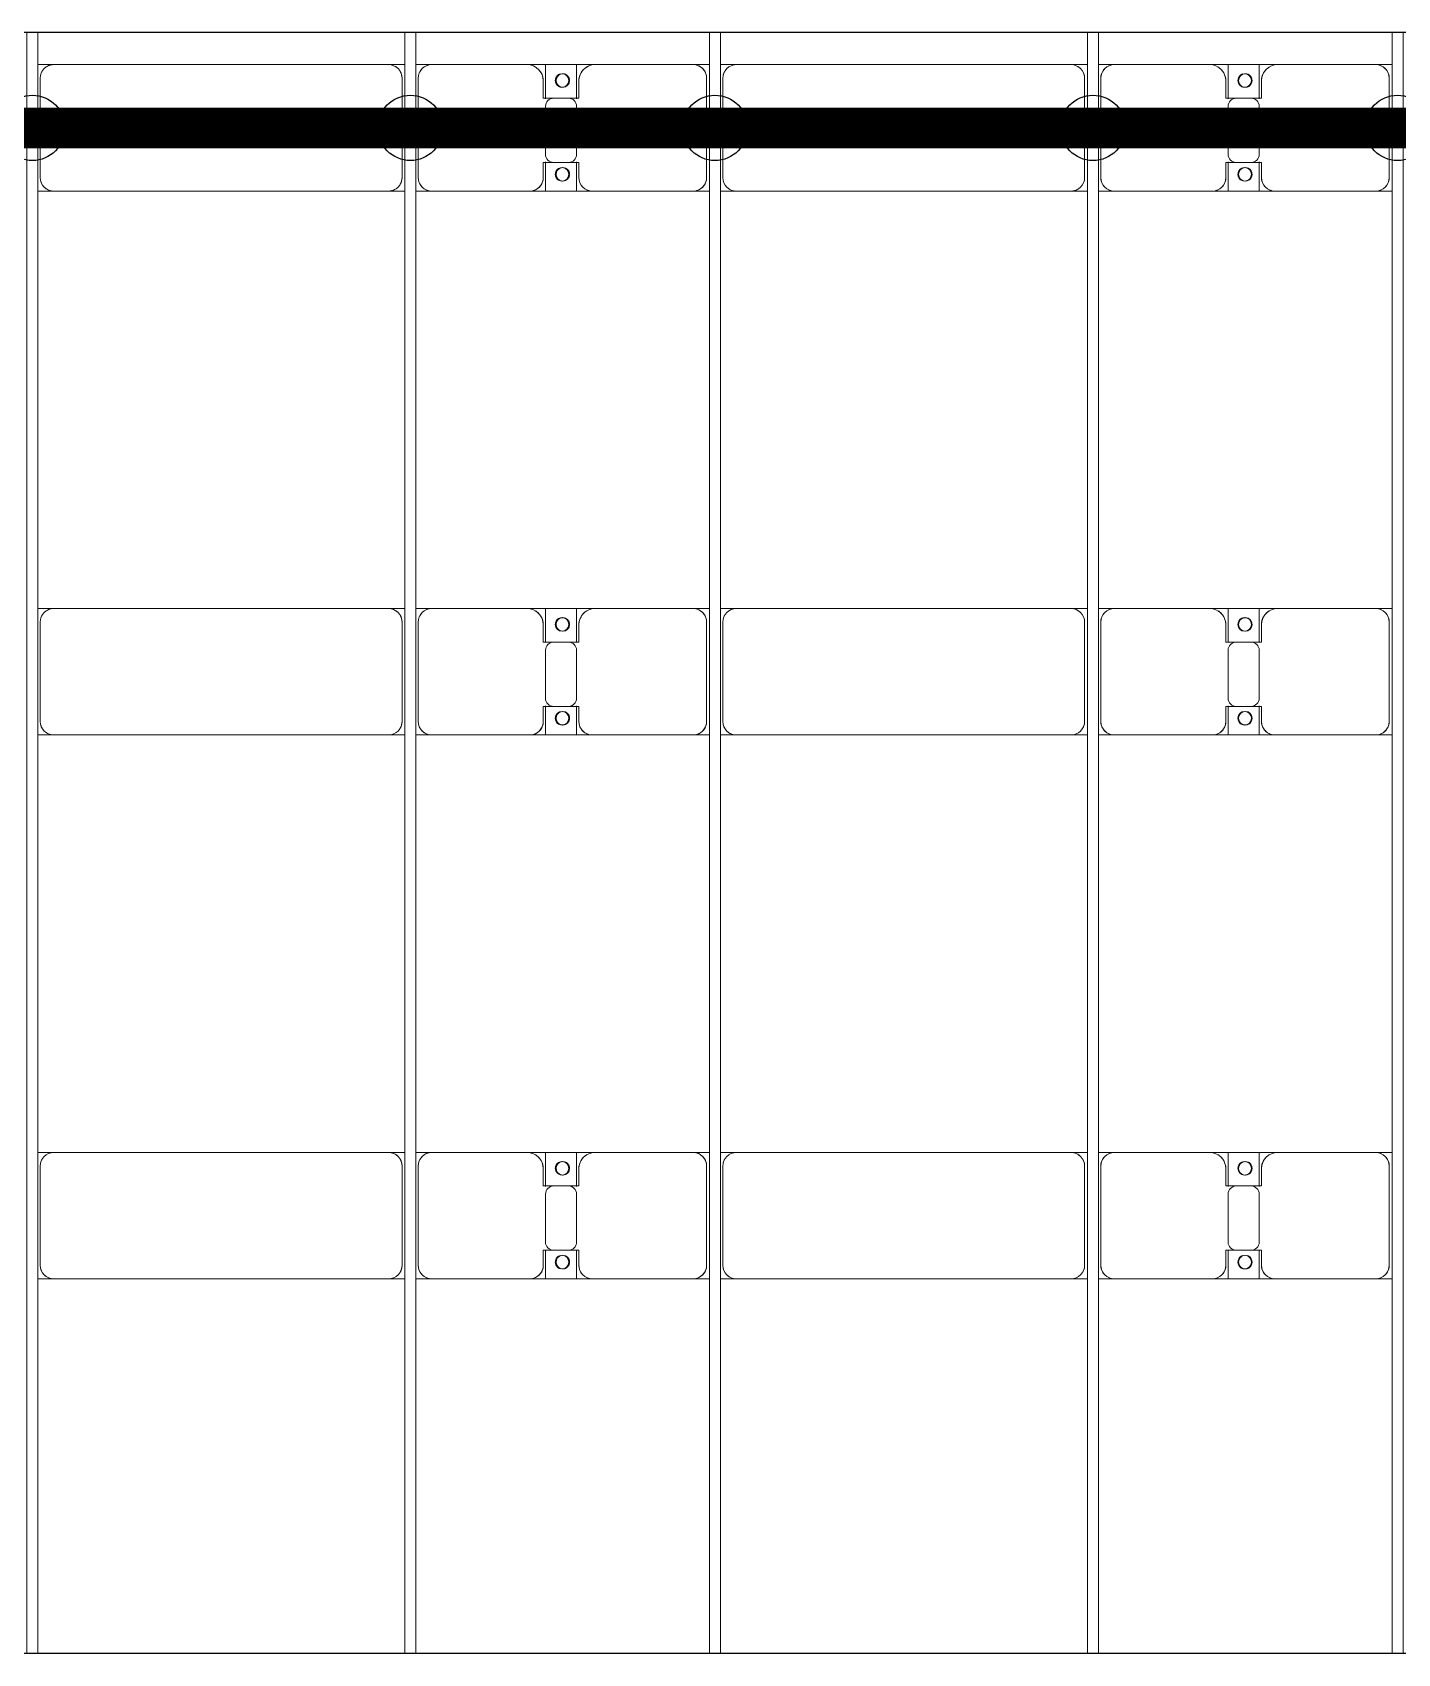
# Model space of a CAD drawing. Header units: millimetres. Extents: x -533732 to -130507, y -117886 to -23954.
# Drawn here: x -521690 to -516670, y -59746 to -53785 of the extents above; entities that cross this region are included whole.
import ezdxf

# ---------------------------------------------------------------- set-up
doc = ezdxf.new("R2010")
doc.units = ezdxf.units.MM
doc.layers.add('A-GENM', color=13, linetype='Continuous', lineweight=9)
doc.layers.add('S-BEAM', color=12, linetype='Continuous', lineweight=9)
doc.layers.add('GC-HOP 40x60 GIA CUONG', color=1, linetype='Continuous')

# ---------------------------------------------------------------- blocks, each defined once
blk = doc.blocks.new('Dầm C52 - Hộp 40x60-19816-BỐ TRÍ KHUNG KẾT CẤU BÈ PIN 06')
at = {"layer": 'S-BEAM', "color": 3, "lineweight": 25}
for p, q in [((-145891.1, 20), (145891.1, 20)), ((145891.1, -20), (-145891.1, -20))]:
    blk.add_line(p, q, dxfattribs=at)
blk = doc.blocks.new('Dai phao do pin - DẢI PHAO ĐỠ PIN-V117-BỐ TRÍ KHUNG KẾT CẤU BÈ PIN 06')
at = {"layer": 'A-GENM', "color": 7}
for p, q in [((60948.9, 223.4), (61009.7, 223.4)), ((60948.9, 223.4), (61009.7, 223.4)), ((61379.7, 223.4), (61009.7, 223.4)), ((61379.7, 223.4), (61552.2, 223.4)), ((61552.2, 223.4), (61379.7, 223.4)), ((61437.8, 223.4), (61610.3, 223.4)), ((61437.8, 116.2), (61437.8, 223.4)), ((61610.3, 223.4), (61437.8, 223.4)), ((61552.2, 223.4), (61552.2, 116.2)), ((61970.3, 223.4), (61610.3, 223.4)), ((61970.3, 223.4), (62028.9, 223.4)), ((61970.3, 223.4), (62028.9, 223.4)), ((62068.9, 223.4), (62129.7, 223.4)), ((62068.9, 223.4), (62129.7, 223.4)), ((63360.3, 223.4), (62129.7, 223.4)), ((63360.3, 223.4), (63418.9, 223.4)), ((63360.3, 223.4), (63418.9, 223.4)), ((63458.9, 223.4), (63519.7, 223.4)), ((63458.9, 223.4), (63519.7, 223.4)), ((63889.7, 223.4), (63519.7, 223.4)), ((63889.7, 223.4), (64062.2, 223.4)), ((64062.2, 223.4), (63889.7, 223.4)), ((63947.8, 223.4), (64120.3, 223.4)), ((63947.8, 116.2), (63947.8, 223.4)), ((64120.3, 223.4), (63947.8, 223.4)), ((64062.2, 223.4), (64062.2, 116.2)), ((64480.3, 223.4), (64120.3, 223.4)), ((64480.3, 223.4), (64538.9, 223.4)), ((64480.3, 223.4), (64538.9, 223.4)), ((64578.9, 223.4), (64639.7, 223.4)), ((64578.9, 223.4), (64639.7, 223.4)), ((65870.3, 223.4), (64639.7, 223.4)), ((65870.3, 223.4), (65928.9, 223.4)), ((65870.3, 223.4), (65928.9, 223.4)), ((60959.7, 173.4), (60959.7, -191.6)), ((61429.7, 118.2), (61429.7, 173.4)), ((61560.3, 173.4), (61560.3, 118.2)), ((62020.3, -191.6), (62020.3, 173.4)), ((62079.7, 173.4), (62079.7, -191.6)), ((63410.3, -191.6), (63410.3, 173.4)), ((63469.7, 173.4), (63469.7, -191.6)), ((63939.7, 118.2), (63939.7, 173.4)), ((64070.3, 173.4), (64070.3, 118.2)), ((64530.3, -191.6), (64530.3, 173.4)), ((64589.7, 173.4), (64589.7, -191.6)), ((65920.3, -191.6), (65920.3, 173.4)), ((61522.2, 118.2), (61429.7, 118.2)), ((61437.8, 88.2), (61437.8, -88.2)), ((61560.3, 118.2), (61467.8, 118.2)), ((61552.2, -88.2), (61552.2, 88.2)), ((64032.2, 118.2), (63939.7, 118.2)), ((63947.8, 88.2), (63947.8, -88.2)), ((64070.3, 118.2), (63977.8, 118.2)), ((64062.2, -88.2), (64062.2, 88.2)), ((61429.7, -181.6), (61429.7, -118.2)), ((61429.7, -118.2), (61522.2, -118.2)), ((61437.8, -241.6), (61437.8, -116.2)), ((61467.8, -118.2), (61560.3, -118.2)), ((61552.2, -116.2), (61552.2, -241.6)), ((61560.3, -118.2), (61560.3, -181.6)), ((63939.7, -181.6), (63939.7, -118.2)), ((63939.7, -118.2), (64032.2, -118.2)), ((63947.8, -241.6), (63947.8, -116.2)), ((63977.8, -118.2), (64070.3, -118.2)), ((64062.2, -116.2), (64062.2, -241.6)), ((64070.3, -118.2), (64070.3, -181.6)), ((61009.7, -241.6), (60948.9, -241.6)), ((61009.7, -241.6), (60948.9, -241.6)), ((61009.7, -241.6), (61369.7, -241.6)), ((61552.2, -241.6), (61369.7, -241.6)), ((61369.7, -241.6), (61552.2, -241.6)), ((61620.3, -241.6), (61437.8, -241.6)), ((61437.8, -241.6), (61620.3, -241.6)), ((61620.3, -241.6), (61970.3, -241.6)), ((62028.9, -241.6), (61970.3, -241.6)), ((62028.9, -241.6), (61970.3, -241.6)), ((62129.7, -241.6), (62068.9, -241.6)), ((62129.7, -241.6), (62068.9, -241.6)), ((62129.7, -241.6), (63360.3, -241.6)), ((63418.9, -241.6), (63360.3, -241.6)), ((63418.9, -241.6), (63360.3, -241.6)), ((63519.7, -241.6), (63458.9, -241.6)), ((63519.7, -241.6), (63458.9, -241.6)), ((63519.7, -241.6), (63879.7, -241.6)), ((64062.2, -241.6), (63879.7, -241.6)), ((63879.7, -241.6), (64062.2, -241.6)), ((64130.3, -241.6), (63947.8, -241.6)), ((63947.8, -241.6), (64130.3, -241.6)), ((64130.3, -241.6), (64480.3, -241.6)), ((64538.9, -241.6), (64480.3, -241.6)), ((64538.9, -241.6), (64480.3, -241.6)), ((64639.7, -241.6), (64578.9, -241.6)), ((64639.7, -241.6), (64578.9, -241.6)), ((64639.7, -241.6), (65870.3, -241.6)), ((65928.9, -241.6), (65870.3, -241.6)), ((65928.9, -241.6), (65870.3, -241.6))]:
    blk.add_line(p, q, dxfattribs=at)
for centre, radius, start, end in [((61009.7, 173.4), 50, 90, 180), ((61009.7, 173.4), 50, 105, 180), ((61379.7, 173.4), 50, 0, 90), ((61379.7, 173.4), 50, 0, 75), ((61488.6, 161.8), 25, 360, 180), ((61488.6, 161.8), 25, 0, 165), ((61491.4, 161.8), 25, 360, 180), ((61491.4, 161.8), 25, 90, 180), ((61491.4, 161.8), 25, 15, 75), ((61610.3, 173.4), 50, 90, 180), ((61610.3, 173.4), 50, 105, 180), ((61970.3, 173.4), 50, 0, 90), ((61970.3, 173.4), 50, 0, 75), ((62129.7, 173.4), 50, 90, 180), ((62129.7, 173.4), 50, 150, 180), ((62129.7, 173.4), 50, 90, 120), ((63360.3, 173.4), 50, 0, 90), ((63360.3, 173.4), 50, 15, 90), ((63519.7, 173.4), 50, 90, 180), ((63519.7, 173.4), 50, 105, 180), ((63889.7, 173.4), 50, 0, 90), ((63889.7, 173.4), 50, 0, 75), ((63998.6, 161.8), 25, 0, 180), ((63998.6, 161.8), 25, 0, 165), ((64001.4, 161.8), 25, 0, 180), ((64001.4, 161.8), 25, 90, 180), ((64001.4, 161.8), 25, 15, 75), ((64120.3, 173.4), 50, 90, 180), ((64120.3, 173.4), 50, 105, 180), ((64480.3, 173.4), 50, 0, 90), ((64480.3, 173.4), 50, 0, 75), ((64639.7, 173.4), 50, 90, 180), ((64639.7, 173.4), 50, 150, 180), ((64639.7, 173.4), 50, 90, 120), ((65870.3, 173.4), 50, 0, 90), ((65870.3, 173.4), 50, 15, 90), ((61488.6, 161.8), 25, 180, 360), ((61488.6, 161.8), 25, 195, 255), ((61491.4, 161.8), 25, 180, 0), ((61491.4, 161.8), 25, 180, 255), ((61488.6, 161.8), 25, 285, 360), ((61491.4, 161.8), 25, 285, 345), ((63998.6, 161.8), 25, 180, 0), ((63998.6, 161.8), 25, 195, 255), ((64001.4, 161.8), 25, 180, 0), ((64001.4, 161.8), 25, 180, 255), ((63998.6, 161.8), 25, 285, 0), ((64001.4, 161.8), 25, 285, 345), ((61467.8, 88.2), 30, 90, 180), ((61522.2, 88.2), 30, 360, 90), ((63977.8, 88.2), 30, 90, 180), ((64032.2, 88.2), 30, 360, 90), ((61467.8, -88.2), 30, 180, 270), ((61522.2, -88.2), 30, 270, 360), ((63977.8, -88.2), 30, 180, 270), ((64032.2, -88.2), 30, 270, 360), ((61488.6, -183.2), 25, 360, 180), ((61491.4, -183.2), 25, 0, 180), ((61491.4, -183.2), 25, 60, 180), ((61488.6, -183.2), 25, 360, 150), ((61491.4, -183.2), 25, 15, 30), ((63998.6, -183.2), 25, 0, 180), ((64001.4, -183.2), 25, 0, 180), ((64001.4, -183.2), 25, 60, 180), ((63998.6, -183.2), 25, 0, 150), ((64001.4, -183.2), 25, 15, 30), ((61009.7, -191.6), 50, 180, 270), ((61009.7, -191.6), 50, 180, 255), ((61369.7, -181.6), 60, 270, 360), ((61369.7, -181.6), 60, 300, 0), ((61488.6, -183.2), 25, 180, 0), ((61488.6, -183.2), 25, 195, 360), ((61491.4, -183.2), 25, 180, 0), ((61491.4, -183.2), 25, 180, 270), ((61491.4, -183.2), 25, 285, 345), ((61620.3, -181.6), 60, 180, 270), ((61620.3, -181.6), 60, 180, 240), ((61970.3, -191.6), 50, 270, 0), ((61970.3, -191.6), 50, 285, 0), ((62129.7, -191.6), 50, 180, 270), ((62129.7, -191.6), 50, 180, 210), ((62129.7, -191.6), 50, 225, 255), ((63360.3, -191.6), 50, 270, 0), ((63360.3, -191.6), 50, 270, 300), ((63360.3, -191.6), 50, 330, 345), ((63519.7, -191.6), 50, 180, 270), ((63519.7, -191.6), 50, 180, 255), ((63879.7, -181.6), 60, 270, 360), ((63879.7, -181.6), 60, 300, 360), ((63998.6, -183.2), 25, 180, 0), ((63998.6, -183.2), 25, 195, 0), ((64001.4, -183.2), 25, 180, 360), ((64001.4, -183.2), 25, 180, 270), ((64001.4, -183.2), 25, 285, 345), ((64130.3, -181.6), 60, 180, 270), ((64130.3, -181.6), 60, 180, 240), ((64480.3, -191.6), 50, 270, 360), ((64480.3, -191.6), 50, 285, 360), ((64639.7, -191.6), 50, 180, 270), ((64639.7, -191.6), 50, 180, 210), ((64639.7, -191.6), 50, 225, 255), ((65870.3, -191.6), 50, 270, 360), ((65870.3, -191.6), 50, 270, 300), ((65870.3, -191.6), 50, 330, 345)]:
    blk.add_arc(centre, radius, start, end, dxfattribs=at)
blk = doc.blocks.new('Dai phao do pin - DẢI PHAO ĐỠ PIN-V118-BỐ TRÍ KHUNG KẾT CẤU BÈ PIN 06')
at = {"layer": 'A-GENM', "color": 7}
for p, q in [((60948.9, 223.4), (61009.7, 223.4)), ((60948.9, 223.4), (61009.7, 223.4)), ((61379.7, 223.4), (61009.7, 223.4)), ((61379.7, 223.4), (61552.2, 223.4)), ((61552.2, 223.4), (61379.7, 223.4)), ((61437.8, 223.4), (61610.3, 223.4)), ((61437.8, 116.2), (61437.8, 223.4)), ((61610.3, 223.4), (61437.8, 223.4)), ((61552.2, 223.4), (61552.2, 116.2)), ((61970.3, 223.4), (61610.3, 223.4)), ((61970.3, 223.4), (62028.9, 223.4)), ((61970.3, 223.4), (62028.9, 223.4)), ((62068.9, 223.4), (62129.7, 223.4)), ((62068.9, 223.4), (62129.7, 223.4)), ((63360.3, 223.4), (62129.7, 223.4)), ((63360.3, 223.4), (63418.9, 223.4)), ((63360.3, 223.4), (63418.9, 223.4)), ((63458.9, 223.4), (63519.7, 223.4)), ((63458.9, 223.4), (63519.7, 223.4)), ((63889.7, 223.4), (63519.7, 223.4)), ((63889.7, 223.4), (64062.2, 223.4)), ((64062.2, 223.4), (63889.7, 223.4)), ((63947.8, 223.4), (64120.3, 223.4)), ((63947.8, 116.2), (63947.8, 223.4)), ((64120.3, 223.4), (63947.8, 223.4)), ((64062.2, 223.4), (64062.2, 116.2)), ((64480.3, 223.4), (64120.3, 223.4)), ((64480.3, 223.4), (64538.9, 223.4)), ((64480.3, 223.4), (64538.9, 223.4)), ((64578.9, 223.4), (64639.7, 223.4)), ((64578.9, 223.4), (64639.7, 223.4)), ((65870.3, 223.4), (64639.7, 223.4)), ((65870.3, 223.4), (65928.9, 223.4)), ((65870.3, 223.4), (65928.9, 223.4)), ((60959.7, 173.4), (60959.7, -191.6)), ((61429.7, 118.2), (61429.7, 173.4)), ((61560.3, 173.4), (61560.3, 118.2)), ((62020.3, -191.6), (62020.3, 173.4)), ((62079.7, 173.4), (62079.7, -191.6)), ((63410.3, -191.6), (63410.3, 173.4)), ((63469.7, 173.4), (63469.7, -191.6)), ((63939.7, 118.2), (63939.7, 173.4)), ((64070.3, 173.4), (64070.3, 118.2)), ((64530.3, -191.6), (64530.3, 173.4)), ((64589.7, 173.4), (64589.7, -191.6)), ((65920.3, -191.6), (65920.3, 173.4)), ((61522.2, 118.2), (61429.7, 118.2)), ((61437.8, 88.2), (61437.8, -88.2)), ((61560.3, 118.2), (61467.8, 118.2)), ((61552.2, -88.2), (61552.2, 88.2)), ((64032.2, 118.2), (63939.7, 118.2)), ((63947.8, 88.2), (63947.8, -88.2)), ((64070.3, 118.2), (63977.8, 118.2)), ((64062.2, -88.2), (64062.2, 88.2)), ((61429.7, -181.6), (61429.7, -118.2)), ((61429.7, -118.2), (61522.2, -118.2)), ((61437.8, -241.6), (61437.8, -116.2)), ((61467.8, -118.2), (61560.3, -118.2)), ((61552.2, -116.2), (61552.2, -241.6)), ((61560.3, -118.2), (61560.3, -181.6)), ((63939.7, -181.6), (63939.7, -118.2)), ((63939.7, -118.2), (64032.2, -118.2)), ((63947.8, -241.6), (63947.8, -116.2)), ((63977.8, -118.2), (64070.3, -118.2)), ((64062.2, -116.2), (64062.2, -241.6)), ((64070.3, -118.2), (64070.3, -181.6)), ((61009.7, -241.6), (60948.9, -241.6)), ((61009.7, -241.6), (60948.9, -241.6)), ((61009.7, -241.6), (61369.7, -241.6)), ((61552.2, -241.6), (61369.7, -241.6)), ((61369.7, -241.6), (61552.2, -241.6)), ((61620.3, -241.6), (61437.8, -241.6)), ((61437.8, -241.6), (61620.3, -241.6)), ((61620.3, -241.6), (61970.3, -241.6)), ((62028.9, -241.6), (61970.3, -241.6)), ((62028.9, -241.6), (61970.3, -241.6)), ((62129.7, -241.6), (62068.9, -241.6)), ((62129.7, -241.6), (62068.9, -241.6)), ((62129.7, -241.6), (63360.3, -241.6)), ((63418.9, -241.6), (63360.3, -241.6)), ((63418.9, -241.6), (63360.3, -241.6)), ((63519.7, -241.6), (63458.9, -241.6)), ((63519.7, -241.6), (63458.9, -241.6)), ((63519.7, -241.6), (63879.7, -241.6)), ((64062.2, -241.6), (63879.7, -241.6)), ((63879.7, -241.6), (64062.2, -241.6)), ((64130.3, -241.6), (63947.8, -241.6)), ((63947.8, -241.6), (64130.3, -241.6)), ((64130.3, -241.6), (64480.3, -241.6)), ((64538.9, -241.6), (64480.3, -241.6)), ((64538.9, -241.6), (64480.3, -241.6)), ((64639.7, -241.6), (64578.9, -241.6)), ((64639.7, -241.6), (64578.9, -241.6)), ((64639.7, -241.6), (65870.3, -241.6)), ((65928.9, -241.6), (65870.3, -241.6)), ((65928.9, -241.6), (65870.3, -241.6))]:
    blk.add_line(p, q, dxfattribs=at)
for centre, radius, start, end in [((61009.7, 173.4), 50, 90, 180), ((61009.7, 173.4), 50, 105, 180), ((61379.7, 173.4), 50, 0, 90), ((61379.7, 173.4), 50, 0, 75), ((61488.6, 161.8), 25, 360, 180), ((61488.6, 161.8), 25, 0, 165), ((61491.4, 161.8), 25, 360, 180), ((61491.4, 161.8), 25, 90, 180), ((61491.4, 161.8), 25, 15, 75), ((61610.3, 173.4), 50, 90, 180), ((61610.3, 173.4), 50, 105, 180), ((61970.3, 173.4), 50, 0, 90), ((61970.3, 173.4), 50, 0, 75), ((62129.7, 173.4), 50, 90, 180), ((62129.7, 173.4), 50, 150, 180), ((62129.7, 173.4), 50, 90, 120), ((63360.3, 173.4), 50, 0, 90), ((63360.3, 173.4), 50, 15, 90), ((63519.7, 173.4), 50, 90, 180), ((63519.7, 173.4), 50, 105, 180), ((63889.7, 173.4), 50, 0, 90), ((63889.7, 173.4), 50, 0, 75), ((63998.6, 161.8), 25, 0, 180), ((63998.6, 161.8), 25, 0, 165), ((64001.4, 161.8), 25, 0, 180), ((64001.4, 161.8), 25, 90, 180), ((64001.4, 161.8), 25, 15, 75), ((64120.3, 173.4), 50, 90, 180), ((64120.3, 173.4), 50, 105, 180), ((64480.3, 173.4), 50, 0, 90), ((64480.3, 173.4), 50, 0, 75), ((64639.7, 173.4), 50, 90, 180), ((64639.7, 173.4), 50, 150, 180), ((64639.7, 173.4), 50, 90, 120), ((65870.3, 173.4), 50, 0, 90), ((65870.3, 173.4), 50, 15, 90), ((61488.6, 161.8), 25, 180, 360), ((61488.6, 161.8), 25, 195, 255), ((61491.4, 161.8), 25, 180, 0), ((61491.4, 161.8), 25, 180, 255), ((61488.6, 161.8), 25, 285, 360), ((61491.4, 161.8), 25, 285, 345), ((63998.6, 161.8), 25, 180, 0), ((63998.6, 161.8), 25, 195, 255), ((64001.4, 161.8), 25, 180, 0), ((64001.4, 161.8), 25, 180, 255), ((63998.6, 161.8), 25, 285, 0), ((64001.4, 161.8), 25, 285, 345), ((61467.8, 88.2), 30, 90, 180), ((61522.2, 88.2), 30, 360, 90), ((63977.8, 88.2), 30, 90, 180), ((64032.2, 88.2), 30, 360, 90), ((61467.8, -88.2), 30, 180, 270), ((61522.2, -88.2), 30, 270, 360), ((63977.8, -88.2), 30, 180, 270), ((64032.2, -88.2), 30, 270, 360), ((61488.6, -183.2), 25, 360, 180), ((61491.4, -183.2), 25, 0, 180), ((61491.4, -183.2), 25, 60, 180), ((61488.6, -183.2), 25, 360, 150), ((61491.4, -183.2), 25, 15, 30), ((63998.6, -183.2), 25, 0, 180), ((64001.4, -183.2), 25, 0, 180), ((64001.4, -183.2), 25, 60, 180), ((63998.6, -183.2), 25, 0, 150), ((64001.4, -183.2), 25, 15, 30), ((61009.7, -191.6), 50, 180, 270), ((61009.7, -191.6), 50, 180, 255), ((61369.7, -181.6), 60, 270, 360), ((61369.7, -181.6), 60, 300, 0), ((61488.6, -183.2), 25, 180, 0), ((61488.6, -183.2), 25, 195, 360), ((61491.4, -183.2), 25, 180, 0), ((61491.4, -183.2), 25, 180, 270), ((61491.4, -183.2), 25, 285, 345), ((61620.3, -181.6), 60, 180, 270), ((61620.3, -181.6), 60, 180, 240), ((61970.3, -191.6), 50, 270, 0), ((61970.3, -191.6), 50, 285, 0), ((62129.7, -191.6), 50, 180, 270), ((62129.7, -191.6), 50, 180, 210), ((62129.7, -191.6), 50, 225, 255), ((63360.3, -191.6), 50, 270, 0), ((63360.3, -191.6), 50, 270, 300), ((63360.3, -191.6), 50, 330, 345), ((63519.7, -191.6), 50, 180, 270), ((63519.7, -191.6), 50, 180, 255), ((63879.7, -181.6), 60, 270, 360), ((63879.7, -181.6), 60, 300, 360), ((63998.6, -183.2), 25, 180, 0), ((63998.6, -183.2), 25, 195, 0), ((64001.4, -183.2), 25, 180, 360), ((64001.4, -183.2), 25, 180, 270), ((64001.4, -183.2), 25, 285, 345), ((64130.3, -181.6), 60, 180, 270), ((64130.3, -181.6), 60, 180, 240), ((64480.3, -191.6), 50, 270, 360), ((64480.3, -191.6), 50, 285, 360), ((64639.7, -191.6), 50, 180, 270), ((64639.7, -191.6), 50, 180, 210), ((64639.7, -191.6), 50, 225, 255), ((65870.3, -191.6), 50, 270, 360), ((65870.3, -191.6), 50, 270, 300), ((65870.3, -191.6), 50, 330, 345)]:
    blk.add_arc(centre, radius, start, end, dxfattribs=at)
blk = doc.blocks.new('Dai phao do pin - DẢI PHAO ĐỠ PIN-V119-BỐ TRÍ KHUNG KẾT CẤU BÈ PIN 06')
at = {"layer": 'A-GENM', "color": 7}
for p, q in [((60948.9, 223.4), (61009.7, 223.4)), ((60948.9, 223.4), (61009.7, 223.4)), ((61379.7, 223.4), (61009.7, 223.4)), ((61379.7, 223.4), (61552.2, 223.4)), ((61552.2, 223.4), (61379.7, 223.4)), ((61437.8, 223.4), (61610.3, 223.4)), ((61437.8, 116.2), (61437.8, 223.4)), ((61610.3, 223.4), (61437.8, 223.4)), ((61552.2, 223.4), (61552.2, 116.2)), ((61970.3, 223.4), (61610.3, 223.4)), ((61970.3, 223.4), (62028.9, 223.4)), ((61970.3, 223.4), (62028.9, 223.4)), ((62068.9, 223.4), (62129.7, 223.4)), ((62068.9, 223.4), (62129.7, 223.4)), ((63360.3, 223.4), (62129.7, 223.4)), ((63360.3, 223.4), (63418.9, 223.4)), ((63360.3, 223.4), (63418.9, 223.4)), ((63458.9, 223.4), (63519.7, 223.4)), ((63458.9, 223.4), (63519.7, 223.4)), ((63889.7, 223.4), (63519.7, 223.4)), ((63889.7, 223.4), (64062.2, 223.4)), ((64062.2, 223.4), (63889.7, 223.4)), ((63947.8, 223.4), (64120.3, 223.4)), ((63947.8, 116.2), (63947.8, 223.4)), ((64120.3, 223.4), (63947.8, 223.4)), ((64062.2, 223.4), (64062.2, 116.2)), ((64480.3, 223.4), (64120.3, 223.4)), ((64480.3, 223.4), (64538.9, 223.4)), ((64480.3, 223.4), (64538.9, 223.4)), ((64578.9, 223.4), (64639.7, 223.4)), ((64578.9, 223.4), (64639.7, 223.4)), ((65870.3, 223.4), (64639.7, 223.4)), ((65870.3, 223.4), (65928.9, 223.4)), ((65870.3, 223.4), (65928.9, 223.4)), ((60959.7, 173.4), (60959.7, -191.6)), ((61429.7, 118.2), (61429.7, 173.4)), ((61560.3, 173.4), (61560.3, 118.2)), ((62020.3, -191.6), (62020.3, 173.4)), ((62079.7, 173.4), (62079.7, -191.6)), ((63410.3, -191.6), (63410.3, 173.4)), ((63469.7, 173.4), (63469.7, -191.6)), ((63939.7, 118.2), (63939.7, 173.4)), ((64070.3, 173.4), (64070.3, 118.2)), ((64530.3, -191.6), (64530.3, 173.4)), ((64589.7, 173.4), (64589.7, -191.6)), ((65920.3, -191.6), (65920.3, 173.4)), ((61522.2, 118.2), (61429.7, 118.2)), ((61437.8, 88.2), (61437.8, -88.2)), ((61560.3, 118.2), (61467.8, 118.2)), ((61552.2, -88.2), (61552.2, 88.2)), ((64032.2, 118.2), (63939.7, 118.2)), ((63947.8, 88.2), (63947.8, -88.2)), ((64070.3, 118.2), (63977.8, 118.2)), ((64062.2, -88.2), (64062.2, 88.2)), ((61429.7, -181.6), (61429.7, -118.2)), ((61429.7, -118.2), (61522.2, -118.2)), ((61437.8, -241.6), (61437.8, -116.2)), ((61467.8, -118.2), (61560.3, -118.2)), ((61552.2, -116.2), (61552.2, -241.6)), ((61560.3, -118.2), (61560.3, -181.6)), ((63939.7, -181.6), (63939.7, -118.2)), ((63939.7, -118.2), (64032.2, -118.2)), ((63947.8, -241.6), (63947.8, -116.2)), ((63977.8, -118.2), (64070.3, -118.2)), ((64062.2, -116.2), (64062.2, -241.6)), ((64070.3, -118.2), (64070.3, -181.6)), ((61009.7, -241.6), (60948.9, -241.6)), ((61009.7, -241.6), (60948.9, -241.6)), ((61009.7, -241.6), (61369.7, -241.6)), ((61552.2, -241.6), (61369.7, -241.6)), ((61369.7, -241.6), (61552.2, -241.6)), ((61620.3, -241.6), (61437.8, -241.6)), ((61437.8, -241.6), (61620.3, -241.6)), ((61620.3, -241.6), (61970.3, -241.6)), ((62028.9, -241.6), (61970.3, -241.6)), ((62028.9, -241.6), (61970.3, -241.6)), ((62129.7, -241.6), (62068.9, -241.6)), ((62129.7, -241.6), (62068.9, -241.6)), ((62129.7, -241.6), (63360.3, -241.6)), ((63418.9, -241.6), (63360.3, -241.6)), ((63418.9, -241.6), (63360.3, -241.6)), ((63519.7, -241.6), (63458.9, -241.6)), ((63519.7, -241.6), (63458.9, -241.6)), ((63519.7, -241.6), (63879.7, -241.6)), ((64062.2, -241.6), (63879.7, -241.6)), ((63879.7, -241.6), (64062.2, -241.6)), ((64130.3, -241.6), (63947.8, -241.6)), ((63947.8, -241.6), (64130.3, -241.6)), ((64130.3, -241.6), (64480.3, -241.6)), ((64538.9, -241.6), (64480.3, -241.6)), ((64538.9, -241.6), (64480.3, -241.6)), ((64639.7, -241.6), (64578.9, -241.6)), ((64639.7, -241.6), (64578.9, -241.6)), ((64639.7, -241.6), (65870.3, -241.6)), ((65928.9, -241.6), (65870.3, -241.6)), ((65928.9, -241.6), (65870.3, -241.6))]:
    blk.add_line(p, q, dxfattribs=at)
for centre, radius, start, end in [((61009.7, 173.4), 50, 90, 180), ((61009.7, 173.4), 50, 105, 180), ((61379.7, 173.4), 50, 0, 90), ((61379.7, 173.4), 50, 0, 75), ((61488.6, 161.8), 25, 360, 180), ((61488.6, 161.8), 25, 0, 165), ((61491.4, 161.8), 25, 360, 180), ((61491.4, 161.8), 25, 90, 180), ((61491.4, 161.8), 25, 15, 75), ((61610.3, 173.4), 50, 90, 180), ((61610.3, 173.4), 50, 105, 180), ((61970.3, 173.4), 50, 0, 90), ((61970.3, 173.4), 50, 0, 75), ((62129.7, 173.4), 50, 90, 180), ((62129.7, 173.4), 50, 150, 180), ((62129.7, 173.4), 50, 90, 120), ((63360.3, 173.4), 50, 0, 90), ((63360.3, 173.4), 50, 15, 90), ((63519.7, 173.4), 50, 90, 180), ((63519.7, 173.4), 50, 105, 180), ((63889.7, 173.4), 50, 0, 90), ((63889.7, 173.4), 50, 0, 75), ((63998.6, 161.8), 25, 0, 180), ((63998.6, 161.8), 25, 0, 165), ((64001.4, 161.8), 25, 0, 180), ((64001.4, 161.8), 25, 90, 180), ((64001.4, 161.8), 25, 15, 75), ((64120.3, 173.4), 50, 90, 180), ((64120.3, 173.4), 50, 105, 180), ((64480.3, 173.4), 50, 0, 90), ((64480.3, 173.4), 50, 0, 75), ((64639.7, 173.4), 50, 90, 180), ((64639.7, 173.4), 50, 150, 180), ((64639.7, 173.4), 50, 90, 120), ((65870.3, 173.4), 50, 0, 90), ((65870.3, 173.4), 50, 15, 90), ((61488.6, 161.8), 25, 180, 360), ((61488.6, 161.8), 25, 195, 255), ((61491.4, 161.8), 25, 180, 0), ((61491.4, 161.8), 25, 180, 255), ((61488.6, 161.8), 25, 285, 360), ((61491.4, 161.8), 25, 285, 345), ((63998.6, 161.8), 25, 180, 0), ((63998.6, 161.8), 25, 195, 255), ((64001.4, 161.8), 25, 180, 0), ((64001.4, 161.8), 25, 180, 255), ((63998.6, 161.8), 25, 285, 0), ((64001.4, 161.8), 25, 285, 345), ((61467.8, 88.2), 30, 90, 180), ((61522.2, 88.2), 30, 360, 90), ((63977.8, 88.2), 30, 90, 180), ((64032.2, 88.2), 30, 360, 90), ((61467.8, -88.2), 30, 180, 270), ((61522.2, -88.2), 30, 270, 360), ((63977.8, -88.2), 30, 180, 270), ((64032.2, -88.2), 30, 270, 360), ((61488.6, -183.2), 25, 360, 180), ((61491.4, -183.2), 25, 0, 180), ((61491.4, -183.2), 25, 60, 180), ((61488.6, -183.2), 25, 360, 150), ((61491.4, -183.2), 25, 15, 30), ((63998.6, -183.2), 25, 0, 180), ((64001.4, -183.2), 25, 0, 180), ((64001.4, -183.2), 25, 60, 180), ((63998.6, -183.2), 25, 0, 150), ((64001.4, -183.2), 25, 15, 30), ((61009.7, -191.6), 50, 180, 270), ((61009.7, -191.6), 50, 180, 255), ((61369.7, -181.6), 60, 270, 360), ((61369.7, -181.6), 60, 300, 0), ((61488.6, -183.2), 25, 180, 0), ((61488.6, -183.2), 25, 195, 360), ((61491.4, -183.2), 25, 180, 0), ((61491.4, -183.2), 25, 180, 270), ((61491.4, -183.2), 25, 285, 345), ((61620.3, -181.6), 60, 180, 270), ((61620.3, -181.6), 60, 180, 240), ((61970.3, -191.6), 50, 270, 0), ((61970.3, -191.6), 50, 285, 0), ((62129.7, -191.6), 50, 180, 270), ((62129.7, -191.6), 50, 180, 210), ((62129.7, -191.6), 50, 225, 255), ((63360.3, -191.6), 50, 270, 0), ((63360.3, -191.6), 50, 270, 300), ((63360.3, -191.6), 50, 330, 345), ((63519.7, -191.6), 50, 180, 270), ((63519.7, -191.6), 50, 180, 255), ((63879.7, -181.6), 60, 270, 360), ((63879.7, -181.6), 60, 300, 360), ((63998.6, -183.2), 25, 180, 0), ((63998.6, -183.2), 25, 195, 0), ((64001.4, -183.2), 25, 180, 360), ((64001.4, -183.2), 25, 180, 270), ((64001.4, -183.2), 25, 285, 345), ((64130.3, -181.6), 60, 180, 270), ((64130.3, -181.6), 60, 180, 240), ((64480.3, -191.6), 50, 270, 360), ((64480.3, -191.6), 50, 285, 360), ((64639.7, -191.6), 50, 180, 270), ((64639.7, -191.6), 50, 180, 210), ((64639.7, -191.6), 50, 225, 255), ((65870.3, -191.6), 50, 270, 360), ((65870.3, -191.6), 50, 270, 300), ((65870.3, -191.6), 50, 330, 345)]:
    blk.add_arc(centre, radius, start, end, dxfattribs=at)
blk = doc.blocks.new('Dầm C52 - Dầm C52-19796-BỐ TRÍ KHUNG KẾT CẤU BÈ PIN 06')
at = {"layer": 'S-BEAM', "color": 1}
for p, q in [((11386.7, 20), (17346.7, 20)), ((17346.7, -20), (11386.7, -20))]:
    blk.add_line(p, q, dxfattribs=at)
blk = doc.blocks.new('HOBANMONG_BEPIN 6_rvt-1-BỐ TRÍ KHUNG KẾT CẤU BÈ PIN 06')
at = {"layer": 'A-GENM', "color": 3, "lineweight": 25, "rotation": 179.9997586099391}
for name, p in [('Dai phao do pin - DẢI PHAO ĐỠ PIN-V117-BỐ TRÍ KHUNG KẾT CẤU BÈ PIN 06', (-455741.3, -54145.2)), ('Dai phao do pin - DẢI PHAO ĐỠ PIN-V118-BỐ TRÍ KHUNG KẾT CẤU BÈ PIN 06', (-455741.3, -56145.2)), ('Dai phao do pin - DẢI PHAO ĐỠ PIN-V119-BỐ TRÍ KHUNG KẾT CẤU BÈ PIN 06', (-455741.3, -58145.2))]:
    blk.add_blockref(name, p, dxfattribs=at)
at = {"layer": 'S-BEAM', "color": 3, "lineweight": 25}
for name, p, rotation in [('Dầm C52 - Dầm C52-19796-BỐ TRÍ KHUNG KẾT CẤU BÈ PIN 06', (-521690.3, -71131.6), 89.99975860989407), ('Dầm C52 - Dầm C52-19796-BỐ TRÍ KHUNG KẾT CẤU BÈ PIN 06', (-520300.3, -71131.6), 89.99975860989407), ('Dầm C52 - Dầm C52-19796-BỐ TRÍ KHUNG KẾT CẤU BÈ PIN 06', (-519180.3, -71131.6), 89.99975860989407), ('Dầm C52 - Dầm C52-19796-BỐ TRÍ KHUNG KẾT CẤU BÈ PIN 06', (-517790.3, -71131.6), 89.99975860989407), ('Dầm C52 - Dầm C52-19796-BỐ TRÍ KHUNG KẾT CẤU BÈ PIN 06', (-516670.3, -71131.6), 89.99975860989407), ('Dầm C52 - Hộp 40x60-19816-BỐ TRÍ KHUNG KẾT CẤU BÈ PIN 06', (-380339.8, -53765.5), 359.9997586099392), ('Dầm C52 - Hộp 40x60-19816-BỐ TRÍ KHUNG KẾT CẤU BÈ PIN 06', (-380339.8, -59765.5), 359.9997586099392)]:
    blk.add_blockref(name, p, dxfattribs=dict(at, rotation=rotation))

msp = doc.modelspace()

# ---------------------------------------------------------------- linework, layer by layer
at = {"layer": 'GC-HOP 40x60 GIA CUONG', "const_width": 150}
msp.add_lwpolyline([(-526009.5, -54136), (-511009.5, -54136)], dxfattribs=at)
at = {"layer": 'GC-HOP 40x60 GIA CUONG'}
for centre in [(-521690.3, -54136), (-520300.3, -54136), (-519180.3, -54136), (-517790.3, -54136), (-516670.3, -54136)]:
    msp.add_circle(centre, 120, dxfattribs=at)

# ---------------------------------------------------------------- block references
at = {"lineweight": 5}
msp.add_blockref('HOBANMONG_BEPIN 6_rvt-1-BỐ TRÍ KHUNG KẾT CẤU BÈ PIN 06', (0, 0), dxfattribs=at)

doc.saveas('drawing.dxf')
